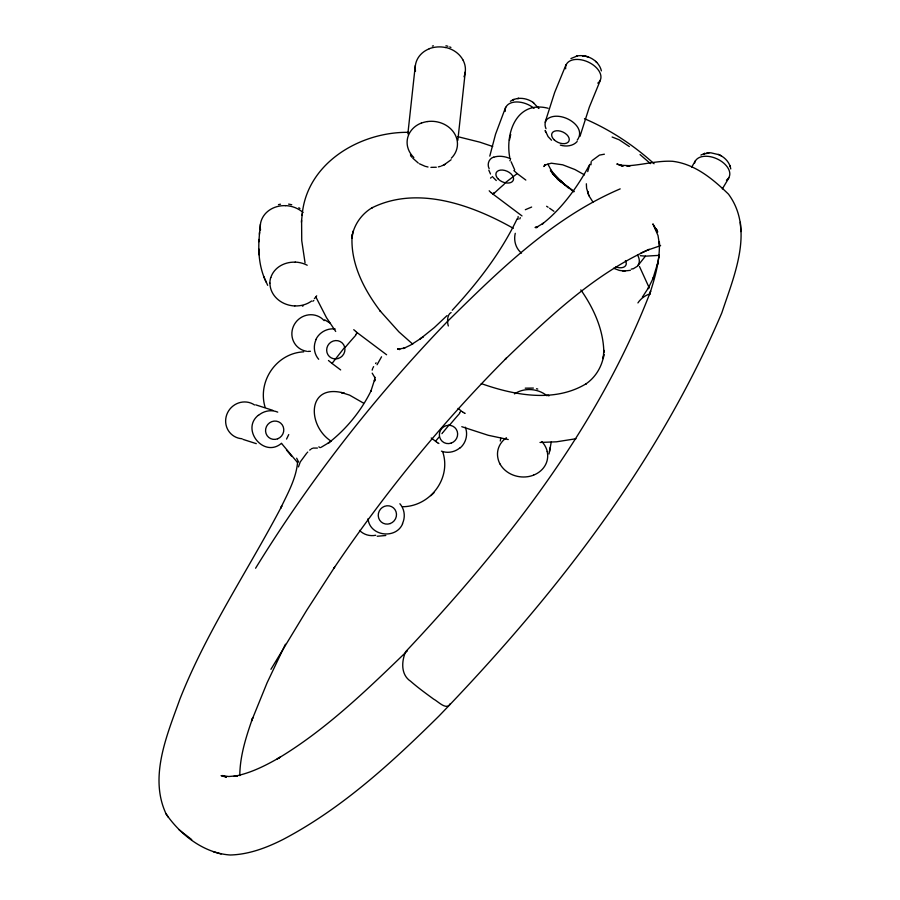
<?xml version="1.0" encoding="UTF-8"?>
<svg xmlns="http://www.w3.org/2000/svg" width="900" height="900" viewBox="0 0 900 900"><rect width="100%" height="100%" fill="white"/><g stroke="black" fill="none" stroke-linecap="round" stroke-linejoin="round"><path stroke-width="1.35" d="M622.418 166.174L616.826 163.969L623.25 166.016L620.775 165.251L630.259 165.69L626.648 165.803C642.026 165.127 657.101 160.47 672.559 161.291C694.879 163.969 712.935 179.044 728.505 194.164C754.538 229.601 734.006 275.929 721.845 312.784C657.146 465.075 553.005 597.836 438.806 716.209C391.748 762.683 342.157 808.346 283.23 839.374C266.749 847.732 248.917 854.505 230.254 855C204.041 853.29 180.574 834.998 166.162 814.05C148.691 776.981 167.153 734.794 179.921 699.075C206.73 631.136 248.006 570.465 281.79 506.048L280.642 508.241C287.651 493.459 296.235 478.575 297.608 461.959M264.611 278.64C259.459 266.31 258.188 252.686 259.043 239.456M239.794 775.62C239.929 755.606 246.274 736.29 252.799 717.57L251.55 720.99L267.097 682.774L285.424 644.242M301.601 220.354L301.736 240.604L305.055 262.834M259.425 234.248L260.426 224.359M258.896 241.695L259.582 232.009M298.44 466.909L300.274 461.902L306.517 453.431M374.895 377.19L374.535 381.071L374.726 378.9M407.858 133.886L415.305 65.531M457.83 140.321L465.266 71.977M374.535 381.071L374.681 379.44L370.845 391.354L371.272 390.353C361.249 410.895 346.275 429.255 328.185 443.228L331.324 440.865M302.108 215.426C306.349 163.282 359.966 131.625 408.555 132.334M301.421 222.232L302.287 213.559M515.261 233.314C513.529 240.491 515.666 248.355 521.505 253.102M551.239 441.979L549.9 449.494M548.123 108.259C516.881 100.249 505.08 132.615 509.76 157.534M500.805 438.289L500.287 441.045M548.977 454.039L549.844 449.674M658.879 257.186L659.284 254.993L657.428 264.757L657.844 262.575L652.748 279.281L653.625 277.301L647.977 288.787L649.046 286.942L642.364 297.146M549.439 451.868L550.305 447.3M509.423 140.22L510.716 134.483M489.78 156.116L495.54 134.246L505.654 107.246M372.15 370.147L372.746 368.325M377.055 364.736L381.544 356.794M577.238 140.13C588.308 125.392 557.685 108.574 546.289 119.981M587.722 171.607L589.59 165.094M579.971 136.361L589.342 107.089L600.379 80.19M545.13 122.242L554.681 92.407L566.1 64.541M518.119 216.551L517.972 219.42M450.326 703.609C446.704 710.989 438.053 701.325 433.654 699.131C425.824 693.371 417.915 687.668 410.603 681.244C400.691 674.707 401.49 661.241 405.664 651.701C505.136 545.76 598.095 428.096 650.633 291.262L649.519 294.604C655.054 277.571 660.139 259.864 659.329 241.774L659.565 245.407L658.012 235.53L652.883 223.886L657.675 231.874M288.743 434.576L286.56 439.076M519.806 218.914L520.312 217.665M509.85 160.729L510.401 159.806M517.163 218.768C500.963 252.675 477.664 282.791 452.239 310.264M402.637 523.721C396.067 539.606 369.551 536.332 368.044 518.704M315.99 339.334C319.354 332.269 327.465 327.892 335.216 329.04M591.188 161.651L590.951 164.801M589.804 164.362C577.631 186.761 562.41 208.204 542.227 224.078L543.352 223.234L535.961 227.61L537.615 227.014L535.061 227.475L537.165 227.441L536.22 227.239M373.162 367.459L373.613 366.637M544.95 164.644L543.881 166.523L545.67 164.542L545.051 164.981L551.329 163.204L562.702 164.812L574.931 169.537L584.494 174.881M691.717 167.085L695.452 160.65M728.91 177.896L722.329 188.899M270.945 669.296L306.765 610.211L334.631 567.158L333.934 568.192C384.716 492.998 442.339 422.359 506.419 358.11L505.271 359.257C548.696 317.441 593.674 274.455 649.283 249.356L640.98 253.035M255.589 568.226L256.016 567.529C310.882 478.575 375.683 395.752 448.301 320.603C499.613 270.09 553.005 217.575 620.19 188.876M375.57 363.544L376.099 362.801M340.661 369.934L332.032 363.454L345.139 346.725M658.496 255.409L645.401 256.162L637.504 266.164L633.566 268.571M442.89 432.484L449.145 424.89M442.451 433.024L441.934 433.654M439.155 436.961L435.532 441.236L431.224 437.985M402.705 506.734C429.986 506.441 451.249 478.879 442.924 452.464M459.72 412.605L461.261 410.884L458.021 408.442M355.804 334.507L357.368 332.798L386.595 354.757M307.114 452.756L307.733 452.081M591.908 160.706L599.467 155.115L604.395 154.192M577.17 141.514C572.996 146.171 566.044 146.869 560.329 145.102M451.091 159.75L444.139 164.812L445.162 164.329M447.03 315.596L434.329 327.566L420.176 338.94L423.304 336.634L422.426 337.286M491.085 192.555L492.728 193.916L494.291 192.51M430.864 495.697L433.957 492.772M258.322 415.26C240.491 429.435 263.993 458.527 281.543 443.239M460.305 447.795C466.054 442.845 468.214 434.194 465.289 427.162M312.851 301.264L313.83 300.431M504.45 183.375L517.196 173.588L525.825 180.067M309.713 450.124L310.455 449.516M421.076 338.276L410.692 345.026L403.459 348.514L404.831 347.963L397.969 349.245L399.634 349.414L397.609 348.907L399.623 349.571M329.197 442.474L321.142 447.3M510.368 101.295C517.354 96.536 527.153 97.864 533.678 102.836M525.319 209.722L531.641 207.045M570.915 58.556L577.451 55.879L576.394 56.104C586.732 53.73 598.939 60.277 601.391 70.875M311.231 448.954L312.075 448.47M700.92 155.07L701.809 154.586M444.386 164.7L441.416 165.994M493.729 157.084C488.902 158.49 486.832 164.374 489.173 168.66M702.72 154.159L710.663 152.764L719.055 154.732M647.46 250.155L660.611 245.655M633.319 268.65L631.238 269.145M432.36 46.102L433.373 45.799M438.368 166.882L440.381 166.354M312.975 448.088L317.419 448.065M630.349 270.349L623.947 271.012M407.452 650.734C367.009 689.771 325.89 729.911 277.144 758.981L280.08 757.249C265.646 765.574 250.447 773.336 233.91 776.351L237.578 775.766L228.746 776.509L221.096 775.631L226.328 777.184M302.4 306.135L303.03 305.989M575.966 438.75L556.47 441.81L540.011 442.451M278.471 204.638L280.474 204.21M385.796 535.5L377.235 536.254M303.694 351.844C276.491 353.093 257.22 381.341 265.118 407.261M525.24 388.17L533.374 388.069M517.32 98.573L518.906 98.392L518.288 98.46M436.298 167.243L430.909 167.366M307.733 351.428L310.433 351.293M451.125 312.536C447.109 314.291 446.996 322.2 448.335 325.969M613.575 268.245L619.234 270.382L623.801 271.012M622.789 270.956L625.039 271.069M645.401 256.162L640.305 255.679M288.608 204.109L291.757 204.739M508.23 439.537L488.194 435.274L461.79 426.701M584.651 55.98L582.244 55.654L587.048 56.576M342.202 392.715L341.55 392.569L344.239 393.188C306.81 382.657 306.787 425.711 331.402 441.371M612.135 137.014L619.189 139.793L629.347 146.554M457.819 136.676L479.846 142.166L492.716 146.498M428.017 166.995L425.543 166.399M445.961 45.754L447.885 46.26M341.55 392.569L349.594 395.134L363.465 403.088M536.524 388.71L537.761 389.059M213.266 851.704L221.119 854.021M272.767 410.332L255.724 404.854M256.298 443.655L243.023 439.391M588.06 56.914L586.924 56.531M424.845 166.185L419.434 163.778M481.275 383.591C514.204 395.269 554.512 402.941 586.17 383.749L585.562 384.165C594.855 377.978 601.234 367.942 603.416 357.041L603.158 358.178L603.832 354.285L603.27 358.549L603.81 350.246L603.832 352.384C603.495 329.704 593.663 308.171 580.826 289.879M222.536 775.496L226.384 776.97M449.707 46.924L450.911 47.43M584.482 118.699C609.998 129.623 633.521 145.102 654.064 163.744M718.245 154.373C724.387 156.847 729.754 162.214 730.766 168.941M719.842 155.093L721.373 155.914M318.791 446.873L320.243 447.66M324.63 319.826L329.985 323.021M464.951 413.37L465.064 413.426A13.725 3.679 41.6 0 1 463.039 412.267M438.896 443.509L437.434 442.586M513.304 228.308C472.207 205.054 417.476 185.153 371.902 207.866L372.42 207.54C362.88 213.086 355.669 222.379 352.777 233.032L353.34 230.974L351.844 238.219L352.406 233.955L351.99 238.028L352.035 236.857C350.752 264.364 364.343 290.171 380.565 311.456L380.07 310.871L398.914 331.875L412.74 344.137M298.8 207.754L299.936 208.463M546.615 206.28L548.1 207.236M437.49 442.62L437.546 442.665A14.119 3.881 41.5 0 1 435.544 441.304M549.596 208.237L553.916 211.275M462.701 411.919L462.139 411.525M557.314 179.145L574.099 191.385M418.264 163.035L412.762 158.153M492.784 193.961L522 215.921M357.368 332.798L355.691 331.481M533.014 102.341L538.875 108.495L537.975 107.156M332.032 363.454L328.455 360.495M517.196 173.588L513.889 170.584M573.829 191.891L559.665 180.281L568.192 187.819M640.035 154.586L650.475 163.62M179.01 829.71L185.243 834.604M185.479 834.716L191.711 839.621M496.282 180.529L492.244 176.513M551.52 140.22L548.1 136.62L545.243 130.601M560.486 180.99L564.514 184.567L554.974 175.95L564.671 184.826L552.488 173.419M655.054 228.15L656.921 229.849M656.629 229.489L654.626 227.61L657.574 231.964M552.24 173.194L561.262 181.778L552.938 173.632L558 178.661M596.722 62.392L595.643 61.358M547.909 394.976L548.887 395.944M550.406 170.786L559.733 180.45L550.496 169.751M281.7 443.621L297.338 462.319M286.504 450.056L291.848 456.435M374.884 377.662L372.195 373.151M298.541 461.97L296.674 458.179M335.711 331.447L326.498 317.678L315.765 296.809M552.319 172.35L547.898 164.149M411.086 155.903L411.885 157.05L410.411 154.845M166.162 814.05L168.322 817.245M588.847 195.615L587.554 191.261L588.847 195.615L592.976 202.095M639.472 266.468L649.249 287.899M514.676 169.796L511.099 161.752M263.734 276.514L267.683 285.322M490.489 174.015L488.812 170.179M265.14 279.866L266.017 281.993M587.97 192.645L586.597 188.37L586.35 183.78M545.276 130.736L545.692 132.221M740.351 222.278L740.903 231.581M258.806 248.951L258.919 251.224M258.975 252.518L259.088 254.79M451.35 158.164A25.144 21.836 7.5 0 0 456.885 148.635A25.234 21.926 7.5 0 0 456.986 139.68A25.549 22.196 7.5 0 0 454.928 134.325A25.121 21.825 7.5 0 0 437.636 121.972A25.234 21.926 7.5 0 0 427.365 121.567M421.256 123.086A25.234 21.926 7.5 0 0 407.599 146.768A25.279 21.96 7.5 0 0 413.843 157.511M421.301 123.165A25.549 22.196 7.5 0 1 427.365 121.567M463.995 76.781A25.144 21.836 7.5 0 0 464.839 74.16A25.234 21.926 7.5 0 0 464.94 65.216A25.549 22.196 7.5 0 0 462.881 59.861M415.496 71.224A25.144 21.836 7.5 0 1 429.322 48.758M445.635 47.565A25.144 21.836 7.5 0 0 435.397 47.171A25.549 22.196 7.5 0 0 429.255 48.701M445.534 47.419A25.234 21.926 7.5 0 1 462.881 59.828M637.931 302.918A25.144 21.836 7.5 0 1 650.036 293.794M506.43 437.749A25.144 21.836 7.5 0 0 498.026 449.651A25.144 21.836 7.5 0 0 498.004 458.572A25.549 22.196 7.5 0 0 499.984 463.961M547.2 451.519A25.144 21.836 7.5 0 1 533.599 475.11M499.995 463.961A25.121 21.825 7.5 0 0 517.275 476.314A25.234 21.926 7.5 0 0 527.546 476.719A25.549 22.196 7.5 0 0 533.61 475.121M541.856 441.574A25.279 21.96 7.5 0 1 547.245 451.507M547.009 395.775A25.279 21.96 7.5 0 0 529.054 389.543A25.144 21.836 7.5 0 0 514.462 393.896M316.688 295.808A25.144 21.836 7.5 0 1 314.392 298.598M311.603 301.016A25.144 21.836 7.5 0 1 294.896 305.921M269.955 283.118A25.144 21.836 7.5 0 0 271.98 291.926A25.121 21.825 7.5 0 0 288.473 304.988A25.549 22.196 7.5 0 0 294.817 305.955M270.81 277.605A25.144 21.836 7.5 0 1 295.267 262.17M269.876 283.061A25.549 22.196 7.5 0 1 270.731 277.56M295.211 262.08A25.279 21.96 7.5 0 1 307.215 265.23M285.604 205.627A25.279 21.96 7.5 0 1 303.086 212.535M260.539 229.995A25.234 21.926 7.5 0 1 260.257 226.597A25.549 22.196 7.5 0 1 261.124 221.096A25.144 21.836 7.5 0 1 285.604 205.661M505.17 111.442A18.72 11.655 24 0 1 514.665 102.06A18.72 11.655 24 0 1 534.049 108.304M493.853 157.219A18.832 11.734 24 0 1 510.637 158.771M565.639 68.794A18.709 11.475 24.3 0 1 587.88 61.898A18.709 11.475 24.3 0 1 597.78 83.138M546.007 128.689A18.832 11.554 24.3 0 1 546.469 120.082M694.586 163.136A18.709 11.486 24.4 0 1 718.627 159.649A18.709 11.486 24.4 0 1 726.435 180.135M637.605 255.184A18.832 11.745 24.1 0 1 637.875 265.455M625.399 260.606A9.338 5.816 24.1 0 1 624.454 266.76A9.338 5.816 24.1 0 1 615.803 266.873M491.04 192.634A13.725 7.729 47.9 0 1 489.195 190.778M494.123 193.32A127.631 37.046 -54.3 0 1 504.191 184.23M490.567 178.11A139.219 39.499 -53.9 0 1 491.31 177.412M355.669 331.335A13.725 3.499 41.2 0 1 353.756 329.681M345.341 347.254A127.631 37.969 -53.3 0 1 355.871 335.149M449.291 425.452A127.631 29.936 -52.7 0 1 459.709 413.314M460.181 447.649A18.832 18.135 -47.7 0 1 441.439 451.159M375.739 535.264A18.709 18.011 -50.4 0 1 359.527 530.404M399.904 503.752A18.832 18.135 -50.4 0 1 402.457 523.642M242.089 438.75A18.709 18.011 -50.4 0 1 226.8 414.529A18.709 18.011 -50.4 0 1 254.531 404.966M258.446 415.406A18.832 18.135 -50.4 0 1 277.74 412.132M306.608 351.281A18.72 18.011 -47.7 0 1 294.379 324.416A18.72 18.011 -47.7 0 1 324.135 320.647M318.668 359.28A18.832 18.124 -47.7 0 1 316.17 339.412M513.911 99.461L512.989 99.821L513.911 99.461M704.587 153.518L703.643 153.81L705.139 153.349L704.587 153.518M708.705 152.786L707.085 152.955L708.705 152.786M730.204 166.534L729.889 165.6L730.204 166.534M498.296 179.134A9.338 5.816 24 0 0 513.202 180.439A9.338 5.816 24 0 0 502.673 170.066A9.338 5.816 24 0 0 498.296 179.134M554.074 139.725A9.326 5.726 24.3 0 0 568.913 141.12A9.326 5.726 24.3 0 0 558.36 130.781A9.326 5.726 24.3 0 0 554.074 139.725M451.114 443.137A9.338 8.989 -47.7 0 0 454.804 427.556A9.338 8.989 -47.7 0 0 439.616 432.641A9.338 8.989 -47.7 0 0 451.114 443.137M390.218 523.553A9.326 8.978 -50.4 0 0 393.457 507.87A9.326 8.978 -50.4 0 0 378.439 513.394A9.326 8.978 -50.4 0 0 390.218 523.553M277.661 438.795A9.326 8.978 -50.4 0 0 280.631 423.067A9.326 8.978 -50.4 0 0 265.714 428.839A9.326 8.978 -50.4 0 0 277.661 438.795M338.31 358.47A9.338 8.978 -47.7 0 0 342.169 342.911A9.338 8.978 -47.7 0 0 326.936 347.85A9.338 8.978 -47.7 0 0 338.31 358.47"/></g></svg>
